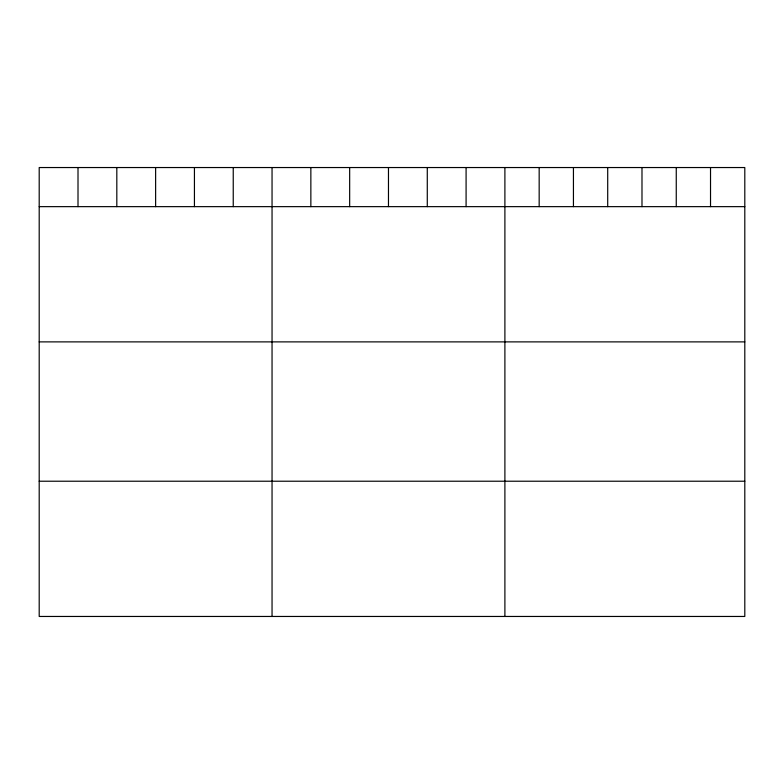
<?xml version="1.0" encoding="UTF-8"?>
<svg xmlns="http://www.w3.org/2000/svg" width="784" height="784" viewBox="0 0 784 784"><rect width="100%" height="100%" fill="white"/><g stroke="black" fill="none" stroke-linecap="round" stroke-linejoin="round"><path stroke-width="1.18" d="M744.8 206.643L744.8 616.459L39.2 616.459L39.2 167.541L744.8 167.541L744.8 206.643L39.2 206.643M39.2 341.883L744.8 341.883M39.2 481.219L744.8 481.219M710.529 167.541L710.529 206.643M676.259 167.541L676.259 206.643M641.988 167.541L641.988 206.643M607.708 167.541L607.708 206.643M573.437 167.541L573.437 206.643M539.167 167.541L539.167 206.643M504.896 167.541L504.896 616.459M466.088 167.541L466.088 206.643M427.28 167.541L427.28 206.643M388.472 167.541L388.472 206.643M349.664 167.541L349.664 206.643M310.856 167.541L310.856 206.643M272.048 167.541L272.048 616.459M233.24 167.541L233.24 206.643M194.432 167.541L194.432 206.643M155.624 167.541L155.624 206.643M116.816 167.541L116.816 206.643M78.008 167.541L78.008 206.643"/></g></svg>
